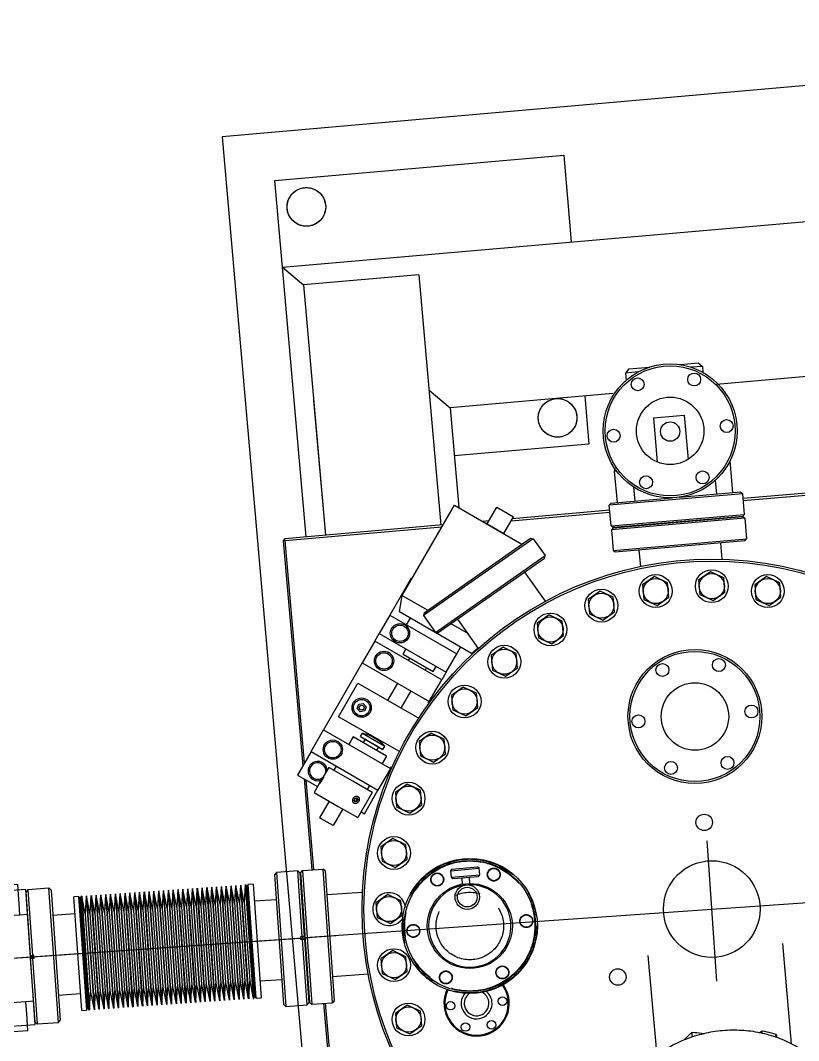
# Model space of a CAD drawing. Extents: x -50 to 48714, y -13211 to 6743.
# Drawn here: x 21530 to 21933, y 274 to 801 of the extents above; entities that cross this region are included whole.
import ezdxf

# ---------------------------------------------------------------- set-up
doc = ezdxf.new("R2010")
doc.units = 0
doc.header["$LTSCALE"] = 50
doc.linetypes.add('UE46_HMI$0$DASH_CENTER', pattern=[36, 24, -3, 6, -3])
doc.linetypes.add('UE46_HMI$0$PHANTOM', pattern=[2.5, 1.25, -0.25, 0.25, -0.25, 0.25, -0.25])
doc.layers.get('0').update_dxf_attribs({"linetype": 'CONTINUOUS'})
for name, color, linetype in [('UE46_HMI$0$1', 7, 'CONTINUOUS'), ('UE46_HMI$0$AM_VIS', 7, 'CONTINUOUS'), ('UE46_HMI$0$AUTOVUE_8', 7, 'CONTINUOUS')]:
    doc.layers.add(name, color=color, linetype=linetype)

# ---------------------------------------------------------------- blocks, each defined once
blk = doc.blocks.new('UE46_HMI$0$MEMBRANBALG_LO2')
at = {"layer": 'UE46_HMI$0$1', "color": 7, "linetype": 'CONTINUOUS'}
for p, q in [((4662.78, 360.89), (4661.86, 359.82)), ((4666.56, 292.49), (4661.86, 359.82)), ((4673.76, 361.66), (4662.78, 360.89)), ((4662.78, 360.89), (4667.63, 291.56)), ((4676.13, 327.74), (4673.76, 361.66)), ((4674.82, 360.73), (4673.76, 361.66)), ((4674.82, 360.73), (4677.13, 327.81)), ((4634.12, 353.63), (4633.62, 344.37)), ((4634.12, 353.63), (4638.24, 294.75)), ((4634.22, 353.63), (4638.34, 294.77)), ((4634.22, 353.63), (4638.34, 294.77)), ((4634.32, 353.65), (4638.44, 294.77)), ((4636.11, 344.54), (4634.32, 353.65)), ((4636.61, 353.81), (4636.11, 344.54)), ((4636.61, 353.81), (4640.73, 294.93)), ((4636.71, 353.8), (4640.83, 294.95)), ((4636.71, 353.8), (4640.83, 294.95)), ((4636.81, 353.82), (4640.93, 294.94)), ((4638.6, 344.72), (4636.81, 353.82)), ((4639.11, 353.98), (4638.6, 344.72)), ((4639.11, 353.98), (4643.23, 295.1)), ((4639.21, 353.98), (4643.32, 295.12)), ((4639.21, 353.98), (4643.32, 295.12)), ((4639.31, 354), (4643.42, 295.12)), ((4641.1, 344.89), (4639.31, 354)), ((4641.6, 354.16), (4641.1, 344.89)), ((4641.6, 354.16), (4645.72, 295.28)), ((4641.7, 354.15), (4645.82, 295.3)), ((4641.7, 354.15), (4645.82, 295.3)), ((4641.8, 354.17), (4645.92, 295.29)), ((4643.59, 345.07), (4641.8, 354.17)), ((4644.1, 354.33), (4643.59, 345.07)), ((4644.1, 354.33), (4648.21, 295.45)), ((4644.2, 354.33), (4648.31, 295.47)), ((4644.2, 354.33), (4648.31, 295.47)), ((4644.29, 354.35), (4648.41, 295.46)), ((4646.08, 345.24), (4644.29, 354.35)), ((4646.59, 354.51), (4646.08, 345.24)), ((4646.59, 354.51), (4650.71, 295.62)), ((4646.89, 354.51), (4646.69, 354.5)), ((4646.69, 354.5), (4650.81, 295.64)), ((4646.69, 354.5), (4650.81, 295.64)), ((4648.95, 325.09), (4646.89, 354.51)), ((4647.3, 353.9), (4646.89, 354.51)), ((4649.31, 325.11), (4647.3, 353.9)), ((4648.19, 354.6), (4647.86, 353.94)), ((4649.88, 325.15), (4647.86, 353.94)), ((4650.68, 354.78), (4648.19, 354.6)), ((4650.24, 325.18), (4648.19, 354.6)), ((4650.68, 354.78), (4654.8, 295.92)), ((4534.1, 351.89), (4533.17, 350.82)), ((4535.47, 317.9), (4533.17, 350.82)), ((4545.07, 352.66), (4534.1, 351.89)), ((4534.1, 351.89), (4536.47, 317.97)), ((4549.92, 283.33), (4545.07, 352.66)), ((4546.14, 351.73), (4545.07, 352.66)), ((4546.14, 351.73), (4550.85, 284.39)), ((4560.4, 348.47), (4557.91, 348.29)), ((4559.97, 318.86), (4557.91, 348.29)), ((4560.4, 348.47), (4564.52, 289.61)), ((4560.81, 347.86), (4560.4, 348.47)), ((4561.7, 348.56), (4561.38, 347.9)), ((4561.9, 348.57), (4561.7, 348.56)), ((4561.7, 348.56), (4565.81, 289.7)), ((4561.9, 348.57), (4566.01, 289.71)), ((4563.96, 319.14), (4561.9, 348.57)), ((4562, 348.59), (4566.11, 289.71)), ((4563.79, 339.49), (4562, 348.59)), ((4564.29, 348.75), (4563.79, 339.49)), ((4564.29, 348.75), (4568.41, 289.87)), ((4564.39, 348.75), (4568.51, 289.89)), ((4564.39, 348.75), (4568.51, 289.89)), ((4564.49, 348.76), (4568.61, 289.88)), ((4566.28, 339.66), (4564.49, 348.76)), ((4566.79, 348.93), (4566.28, 339.66)), ((4566.79, 348.93), (4570.9, 290.04)), ((4566.89, 348.92), (4571, 290.06)), ((4566.89, 348.92), (4571, 290.06)), ((4566.98, 348.94), (4571.1, 290.06)), ((4568.77, 339.84), (4566.98, 348.94)), ((4569.28, 349.1), (4568.77, 339.84)), ((4569.28, 349.1), (4573.4, 290.22)), ((4569.38, 349.09), (4573.49, 290.24)), ((4569.38, 349.09), (4573.49, 290.24)), ((4569.48, 349.11), (4573.59, 290.23)), ((4571.27, 340.01), (4569.48, 349.11)), ((4571.77, 349.27), (4571.27, 340.01)), ((4571.77, 349.27), (4575.89, 290.39)), ((4571.87, 349.27), (4575.99, 290.41)), ((4571.87, 349.27), (4575.99, 290.41)), ((4571.97, 349.29), (4576.09, 290.41)), ((4573.76, 340.18), (4571.97, 349.29)), ((4574.27, 349.45), (4573.76, 340.18)), ((4574.27, 349.45), (4578.38, 290.57)), ((4574.37, 349.44), (4578.48, 290.59)), ((4574.37, 349.44), (4578.48, 290.59)), ((4574.47, 349.46), (4578.58, 290.58)), ((4576.26, 340.36), (4574.47, 349.46)), ((4576.76, 349.62), (4576.26, 340.36)), ((4576.76, 349.62), (4580.88, 290.74)), ((4576.86, 349.62), (4580.98, 290.76)), ((4576.86, 349.62), (4580.98, 290.76)), ((4576.96, 349.64), (4581.08, 290.76)), ((4578.75, 340.53), (4576.96, 349.64)), ((4579.25, 349.8), (4578.75, 340.53)), ((4579.25, 349.8), (4583.37, 290.92)), ((4579.35, 349.79), (4583.47, 290.94)), ((4579.35, 349.79), (4583.47, 290.94)), ((4579.45, 349.81), (4583.57, 290.93)), ((4581.24, 340.71), (4579.45, 349.81)), ((4581.75, 349.97), (4581.24, 340.71)), ((4581.75, 349.97), (4585.87, 291.09)), ((4581.85, 349.97), (4585.96, 291.11)), ((4581.85, 349.97), (4585.96, 291.11)), ((4581.95, 349.99), (4586.06, 291.1)), ((4583.74, 340.88), (4581.95, 349.99)), ((4584.24, 350.15), (4583.74, 340.88)), ((4584.24, 350.15), (4588.36, 291.26)), ((4584.34, 350.14), (4588.46, 291.28)), ((4584.34, 350.14), (4588.46, 291.28)), ((4584.44, 350.16), (4588.56, 291.28)), ((4586.23, 341.06), (4584.44, 350.16)), ((4586.74, 350.32), (4586.23, 341.06)), ((4586.74, 350.32), (4590.85, 291.44)), ((4586.84, 350.31), (4590.95, 291.46)), ((4586.84, 350.31), (4590.95, 291.46)), ((4586.93, 350.33), (4591.05, 291.45)), ((4588.72, 341.23), (4586.93, 350.33)), ((4589.23, 350.49), (4588.72, 341.23)), ((4589.23, 350.49), (4593.35, 291.61)), ((4589.33, 350.49), (4593.45, 291.63)), ((4589.33, 350.49), (4593.45, 291.63)), ((4589.43, 350.51), (4593.55, 291.63)), ((4591.22, 341.41), (4589.43, 350.51)), ((4591.72, 350.67), (4591.22, 341.41)), ((4591.72, 350.67), (4595.84, 291.79)), ((4591.82, 350.66), (4595.94, 291.81)), ((4591.82, 350.66), (4595.94, 291.81)), ((4591.92, 350.68), (4596.04, 291.8)), ((4593.71, 341.58), (4591.92, 350.68)), ((4594.22, 350.84), (4593.71, 341.58)), ((4594.22, 350.84), (4598.34, 291.96)), ((4594.32, 350.84), (4598.43, 291.98)), ((4594.32, 350.84), (4598.43, 291.98)), ((4594.42, 350.86), (4598.53, 291.98)), ((4596.21, 341.75), (4594.42, 350.86)), ((4596.71, 351.02), (4596.21, 341.75)), ((4596.71, 351.02), (4600.83, 292.14)), ((4596.81, 351.01), (4600.93, 292.16)), ((4596.81, 351.01), (4600.93, 292.16)), ((4596.91, 351.03), (4601.03, 292.15)), ((4598.7, 341.93), (4596.91, 351.03)), ((4599.21, 351.19), (4598.7, 341.93)), ((4599.21, 351.19), (4603.32, 292.31)), ((4599.31, 351.19), (4603.42, 292.33)), ((4599.31, 351.19), (4603.42, 292.33)), ((4599.4, 351.21), (4603.52, 292.33)), ((4601.19, 342.1), (4599.4, 351.21)), ((4601.7, 351.37), (4601.19, 342.1)), ((4601.7, 351.37), (4605.82, 292.49)), ((4601.8, 351.36), (4605.92, 292.5)), ((4601.8, 351.36), (4605.92, 292.5)), ((4601.9, 351.38), (4606.02, 292.5)), ((4603.69, 342.28), (4601.9, 351.38)), ((4604.19, 351.54), (4603.69, 342.28)), ((4604.19, 351.54), (4608.31, 292.66)), ((4604.29, 351.54), (4608.41, 292.68)), ((4604.29, 351.54), (4608.41, 292.68)), ((4604.39, 351.55), (4608.51, 292.67)), ((4606.18, 342.45), (4604.39, 351.55)), ((4606.69, 351.72), (4606.18, 342.45)), ((4606.69, 351.72), (4610.81, 292.83)), ((4606.79, 351.71), (4610.9, 292.85)), ((4606.79, 351.71), (4610.9, 292.85)), ((4606.89, 351.73), (4611, 292.85)), ((4608.68, 342.63), (4606.89, 351.73)), ((4609.18, 351.89), (4608.68, 342.63)), ((4609.18, 351.89), (4613.3, 293.01)), ((4609.28, 351.88), (4613.4, 293.03)), ((4609.28, 351.88), (4613.4, 293.03)), ((4609.38, 351.9), (4613.5, 293.02)), ((4611.17, 342.8), (4609.38, 351.9)), ((4611.68, 352.06), (4611.17, 342.8)), ((4611.68, 352.06), (4615.79, 293.18)), ((4611.78, 352.06), (4615.89, 293.2)), ((4611.78, 352.06), (4615.89, 293.2)), ((4611.87, 352.08), (4615.99, 293.2)), ((4613.66, 342.97), (4611.87, 352.08)), ((4614.17, 352.24), (4613.66, 342.97)), ((4614.17, 352.24), (4618.29, 293.36)), ((4614.27, 352.23), (4618.39, 293.38)), ((4614.27, 352.23), (4618.39, 293.38)), ((4614.37, 352.25), (4618.49, 293.37)), ((4616.16, 343.15), (4614.37, 352.25)), ((4616.66, 352.41), (4616.16, 343.15)), ((4616.66, 352.41), (4620.78, 293.53)), ((4616.76, 352.41), (4620.88, 293.55)), ((4616.76, 352.41), (4620.88, 293.55)), ((4616.86, 352.43), (4620.98, 293.55)), ((4618.65, 343.32), (4616.86, 352.43)), ((4619.16, 352.59), (4618.65, 343.32)), ((4619.16, 352.59), (4623.27, 293.71)), ((4619.26, 352.58), (4623.37, 293.73)), ((4619.26, 352.58), (4623.37, 293.73)), ((4619.36, 352.6), (4623.47, 293.72)), ((4621.15, 343.5), (4619.36, 352.6)), ((4621.65, 352.76), (4621.15, 343.5)), ((4621.65, 352.76), (4625.77, 293.88)), ((4621.75, 352.76), (4625.87, 293.9)), ((4621.75, 352.76), (4625.87, 293.9)), ((4621.85, 352.78), (4625.97, 293.89)), ((4623.64, 343.67), (4621.85, 352.78)), ((4624.15, 352.94), (4623.64, 343.67)), ((4624.15, 352.94), (4628.26, 294.06)), ((4624.25, 352.93), (4628.36, 294.07)), ((4624.25, 352.93), (4628.36, 294.07)), ((4624.34, 352.95), (4628.46, 294.07)), ((4626.13, 343.85), (4624.34, 352.95)), ((4626.64, 353.11), (4626.13, 343.85)), ((4626.64, 353.11), (4630.76, 294.23)), ((4626.74, 353.11), (4630.85, 294.25)), ((4626.74, 353.11), (4630.85, 294.25)), ((4626.84, 353.12), (4630.95, 294.24)), ((4628.63, 344.02), (4626.84, 353.12)), ((4629.13, 353.28), (4628.63, 344.02)), ((4629.13, 353.28), (4633.25, 294.4)), ((4629.23, 353.28), (4633.35, 294.42)), ((4629.23, 353.28), (4633.35, 294.42)), ((4629.33, 353.3), (4633.45, 294.42)), ((4631.12, 344.2), (4629.33, 353.3)), ((4631.63, 353.46), (4631.12, 344.2)), ((4631.63, 353.46), (4635.74, 294.58)), ((4631.73, 353.45), (4635.84, 294.6)), ((4631.73, 353.45), (4635.84, 294.6)), ((4631.83, 353.47), (4635.94, 294.59)), ((4633.62, 344.37), (4631.83, 353.47)), ((4560.81, 347.86), (4564.84, 290.27)), ((4561.38, 347.9), (4565.4, 290.31)), ((4616.16, 343.15), (4618.99, 302.64)), ((4618.65, 343.32), (4621.48, 302.81)), ((4621.15, 343.5), (4623.98, 302.98)), ((4623.64, 343.67), (4626.47, 303.16)), ((4626.13, 343.85), (4628.97, 303.33)), ((4628.63, 344.02), (4631.46, 303.51)), ((4631.12, 344.2), (4633.95, 303.68)), ((4633.62, 344.37), (4636.45, 303.86)), ((4636.11, 344.54), (4638.94, 304.03)), ((4638.6, 344.72), (4641.44, 304.21)), ((4641.1, 344.89), (4643.93, 304.38)), ((4643.59, 345.07), (4646.42, 304.55)), ((4646.08, 345.24), (4648.92, 304.73)), ((4662.77, 346.75), (4651.3, 345.95)), ((4558.52, 339.46), (4547.05, 338.66)), ((4563.79, 339.49), (4566.62, 298.97)), ((4566.28, 339.66), (4569.11, 299.15)), ((4568.77, 339.84), (4571.61, 299.32)), ((4571.27, 340.01), (4574.1, 299.5)), ((4573.76, 340.18), (4576.59, 299.67)), ((4576.26, 340.36), (4579.09, 299.85)), ((4578.75, 340.53), (4581.58, 300.02)), ((4581.24, 340.71), (4584.08, 300.19)), ((4583.74, 340.88), (4586.57, 300.37)), ((4586.23, 341.06), (4589.06, 300.54)), ((4588.72, 341.23), (4591.56, 300.72)), ((4591.22, 341.41), (4594.05, 300.89)), ((4593.71, 341.58), (4596.55, 301.07)), ((4596.21, 341.75), (4599.04, 301.24)), ((4598.7, 341.93), (4601.53, 301.41)), ((4601.19, 342.1), (4604.03, 301.59)), ((4603.69, 342.28), (4606.52, 301.76)), ((4606.18, 342.45), (4609.02, 301.94)), ((4608.68, 342.63), (4611.51, 302.11)), ((4611.17, 342.8), (4614, 302.29)), ((4613.66, 342.97), (4616.5, 302.46)), ((4675.33, 327.68), (4676.13, 327.74)), ((4675.44, 326.19), (4675.33, 327.68)), ((4677.13, 327.81), (4676.13, 327.74)), ((4676.53, 326.26), (4676.43, 327.76)), ((4651.01, 295.66), (4648.95, 325.09)), ((4651.33, 296.32), (4649.31, 325.11)), ((4651.89, 296.36), (4649.88, 325.15)), ((4652.3, 295.75), (4650.24, 325.18)), ((4676.23, 326.24), (4675.44, 326.19)), ((4676.23, 326.24), (4677.23, 326.31)), ((4678.61, 292.33), (4676.23, 326.24)), ((4677.23, 326.31), (4679.53, 293.39)), ((4535.47, 317.9), (4536.47, 317.97)), ((4536.28, 316.45), (4536.17, 317.96)), ((4536.47, 317.97), (4536.94, 318.01)), ((4536.94, 318.01), (4537.27, 318.03)), ((4537.04, 316.51), (4536.94, 318.01)), ((4537.37, 316.53), (4537.27, 318.03)), ((4562.02, 289.44), (4559.97, 318.86)), ((4566.01, 289.71), (4563.96, 319.14)), ((4535.58, 316.41), (4536.57, 316.48)), ((4537.88, 283.49), (4535.58, 316.41)), ((4536.57, 316.48), (4537.04, 316.51)), ((4536.57, 316.48), (4538.95, 282.56)), ((4537.04, 316.51), (4537.37, 316.53)), ((4593.55, 291.63), (4594.05, 300.89)), ((4594.05, 300.89), (4595.84, 291.79)), ((4596.04, 291.8), (4596.55, 301.07)), ((4596.55, 301.07), (4598.34, 291.96)), ((4598.53, 291.98), (4599.04, 301.24)), ((4599.04, 301.24), (4600.83, 292.14)), ((4601.03, 292.15), (4601.53, 301.41)), ((4601.53, 301.41), (4603.32, 292.31)), ((4603.52, 292.33), (4604.03, 301.59)), ((4604.03, 301.59), (4605.82, 292.49)), ((4606.02, 292.5), (4606.52, 301.76)), ((4606.52, 301.76), (4608.31, 292.66)), ((4608.51, 292.67), (4609.02, 301.94)), ((4609.02, 301.94), (4610.81, 292.83)), ((4611, 292.85), (4611.51, 302.11)), ((4611.51, 302.11), (4613.3, 293.01)), ((4613.5, 293.02), (4614, 302.29)), ((4614, 302.29), (4615.79, 293.18)), ((4615.99, 293.2), (4616.5, 302.46)), ((4616.5, 302.46), (4618.29, 293.36)), ((4618.49, 293.37), (4618.99, 302.64)), ((4618.99, 302.64), (4620.78, 293.53)), ((4620.98, 293.55), (4621.48, 302.81)), ((4621.48, 302.81), (4623.27, 293.71)), ((4623.47, 293.72), (4623.98, 302.98)), ((4623.98, 302.98), (4625.77, 293.88)), ((4625.97, 293.89), (4626.47, 303.16)), ((4626.47, 303.16), (4628.26, 294.06)), ((4628.46, 294.07), (4628.97, 303.33)), ((4628.97, 303.33), (4630.76, 294.23)), ((4630.95, 294.24), (4631.46, 303.51)), ((4631.46, 303.51), (4633.25, 294.4)), ((4633.45, 294.42), (4633.95, 303.68)), ((4633.95, 303.68), (4635.74, 294.58)), ((4635.94, 294.59), (4636.45, 303.86)), ((4636.45, 303.86), (4638.24, 294.75)), ((4638.44, 294.77), (4638.94, 304.03)), ((4638.94, 304.03), (4640.73, 294.93)), ((4640.93, 294.94), (4641.44, 304.21)), ((4641.44, 304.21), (4643.23, 295.1)), ((4643.42, 295.12), (4643.93, 304.38)), ((4643.93, 304.38), (4645.72, 295.28)), ((4645.92, 295.29), (4646.42, 304.55)), ((4646.42, 304.55), (4648.21, 295.45)), ((4648.41, 295.46), (4648.92, 304.73)), ((4648.92, 304.73), (4650.71, 295.62)), ((4654.18, 304.75), (4665.65, 305.55)), ((4549.93, 297.46), (4561.41, 298.26)), ((4566.11, 289.71), (4566.62, 298.97)), ((4566.62, 298.97), (4568.41, 289.87)), ((4568.61, 289.88), (4569.11, 299.15)), ((4569.11, 299.15), (4570.9, 290.04)), ((4571.1, 290.06), (4571.61, 299.32)), ((4571.61, 299.32), (4573.4, 290.22)), ((4573.59, 290.23), (4574.1, 299.5)), ((4574.1, 299.5), (4575.89, 290.39)), ((4576.09, 290.41), (4576.59, 299.67)), ((4576.59, 299.67), (4578.38, 290.57)), ((4578.58, 290.58), (4579.09, 299.85)), ((4579.09, 299.85), (4580.88, 290.74)), ((4581.08, 290.76), (4581.58, 300.02)), ((4581.58, 300.02), (4583.37, 290.92)), ((4583.57, 290.93), (4584.08, 300.19)), ((4584.08, 300.19), (4585.87, 291.09)), ((4586.06, 291.1), (4586.57, 300.37)), ((4586.57, 300.37), (4588.36, 291.26)), ((4588.56, 291.28), (4589.06, 300.54)), ((4589.06, 300.54), (4590.85, 291.44)), ((4591.05, 291.45), (4591.56, 300.72)), ((4591.56, 300.72), (4593.35, 291.61)), ((4650.81, 295.64), (4651.01, 295.66)), ((4651.01, 295.66), (4651.33, 296.32)), ((4651.89, 296.36), (4652.3, 295.75)), ((4652.3, 295.75), (4654.8, 295.92)), ((4564.52, 289.61), (4564.84, 290.27)), ((4565.4, 290.31), (4565.81, 289.7)), ((4666.56, 292.49), (4667.63, 291.56)), ((4667.63, 291.56), (4678.61, 292.33)), ((4678.61, 292.33), (4679.53, 293.39)), ((4562.02, 289.44), (4564.52, 289.61)), ((4565.81, 289.7), (4566.01, 289.71)), ((4537.88, 283.49), (4538.95, 282.56)), ((4538.95, 282.56), (4549.92, 283.33)), ((4549.92, 283.33), (4550.85, 284.39))]:
    blk.add_line(p, q, dxfattribs=at)
at = {"layer": 'UE46_HMI$0$1', "color": 4, "linetype": 'UE46_HMI$0$DASH_CENTER'}
blk.add_line((4531.72, 316.89), (4679.95, 327.25), dxfattribs=at)
at = {"layer": 'UE46_HMI$0$1', "color": 7, "linetype": 'CONTINUOUS'}
for centre, start, end in [((4647.57, 354.09), -146.0001, -25.9999), ((4561.08, 348.04), -146.0001, -25.9999), ((4651.62, 296.18), 33.9999, 154.0001), ((4565.13, 290.13), 33.9999, 154.0001)]:
    blk.add_arc(centre, 0.326, start, end, dxfattribs=at)
blk = doc.blocks.new('UE46_HMI$0$VAT_PNEUMATIKA3')
at = {"layer": 'UE46_HMI$0$1', "color": 4, "linetype": 'UE46_HMI$0$DASH_CENTER'}
blk.add_line((4499.61, -2819.36), (4536.52, -2816.78), dxfattribs=at)
at = {"layer": 'UE46_HMI$0$AUTOVUE_8', "color": 7, "linetype": 'CONTINUOUS'}
for p, q in [((4502.95, -2781.03), (4528.88, -2779.22)), ((4529.09, -2782.21), (4528.88, -2779.22)), ((4533.08, -2781.93), (4498.17, -2784.37)), ((4498.17, -2784.37), (4503.05, -2854.2)), ((4503.16, -2784.02), (4502.95, -2781.03)), ((4503.64, -2791.01), (4503.16, -2784.02)), ((4529.58, -2789.19), (4529.09, -2782.21)), ((4537.97, -2851.76), (4533.08, -2781.93)), ((4504.06, -2796.99), (4503.64, -2791.01)), ((4530, -2795.18), (4529.58, -2789.19)), ((4530, -2795.18), (4504.06, -2796.99)), ((4533.99, -2794.9), (4530, -2795.18)), ((4504.06, -2796.99), (4499.08, -2797.34)), ((4507.2, -2841.88), (4502.21, -2842.23)), ((4533.14, -2840.07), (4507.2, -2841.88)), ((4507.62, -2847.87), (4507.2, -2841.88)), ((4537.13, -2839.79), (4533.14, -2840.07)), ((4533.56, -2846.05), (4533.14, -2840.07)), ((4508.04, -2853.85), (4507.62, -2847.87)), ((4533.98, -2852.04), (4533.56, -2846.05)), ((4503.05, -2854.2), (4537.97, -2851.76)), ((4508.25, -2856.85), (4508.04, -2853.85)), ((4534.19, -2855.03), (4533.98, -2852.04)), ((4534.19, -2855.03), (4508.25, -2856.85))]:
    blk.add_line(p, q, dxfattribs=at)
blk = doc.blocks.new('UE46_HMI$0$ZLDS225___BLATT')
at = {"layer": 'UE46_HMI$0$1', "color": 7, "linetype": 'CONTINUOUS'}
for p, q in [((4752.81, 361.75), (4767.76, 363.06)), ((4753.54, 362.62), (4752.81, 361.75)), ((4752.81, 361.75), (4753.11, 358.36)), ((4753.11, 358.36), (4768.05, 359.67)), ((4753.54, 362.62), (4766.89, 363.79)), ((4767.76, 363.06), (4766.89, 363.79)), ((4767.32, 358.81), (4768.05, 359.67)), ((4768.05, 359.67), (4767.76, 363.06)), ((4753.11, 358.36), (4753.98, 357.64)), ((4753.98, 357.64), (4767.32, 358.81)), ((4758.66, 358.05), (4758.94, 354.81)), ((4762.93, 355.16), (4762.64, 358.4))]:
    blk.add_line(p, q, dxfattribs=at)
for centre, radius in [((4762.84, 333.16), 34.95), ((4746.01, 357.2), 3.2), ((4775.25, 359.76), 3.2), ((4762.84, 333.16), 22), ((4761.54, 348.1), 6.35), ((4761.54, 348.1), 5.1), ((4792.08, 335.72), 3.2), ((4733.6, 330.6), 3.2), ((4779.68, 309.12), 3.2), ((4750.44, 306.56), 3.2)]:
    blk.add_circle(centre, radius, dxfattribs=at)
at = {"layer": 'UE46_HMI$0$1', "color": 3, "linetype": 'CONTINUOUS'}
blk.add_circle((4762.84, 333.16), 33.95, dxfattribs=at)
at = {"layer": 'UE46_HMI$0$1', "color": 7, "linetype": 'CONTINUOUS'}
for start, end in [(97.5495, -175), (-175, 92.4505)]:
    blk.add_arc((4762.84, 333.16), 21.3, start, end, dxfattribs=at)
blk = doc.blocks.new('UE46_HMI$0$SOCKEL__41')
at = {"layer": 'UE46_HMI$0$1', "color": 7, "linetype": 'CONTINUOUS'}
for p, q in [((5322.05, 801.55), (4634.67, 741.41)), ((4634.67, 741.41), (4707.88, -95.39))]:
    blk.add_line(p, q, dxfattribs=at)
at = {"layer": 'UE46_HMI$0$AM_VIS', "color": 4, "linetype": 'UE46_HMI$0$PHANTOM'}
for centre in [(4678.26, 705.07), (4808.26, 595.99)]:
    blk.add_circle(centre, 10, dxfattribs=at)
blk = doc.blocks.new('UE46_HMI$0$FOKUSSIERKAMMER')
at = {"layer": 'UE46_HMI$0$1', "color": 4, "linetype": 'UE46_HMI$0$DASH_CENTER'}
for p, q in [((4890.67, 304.54), (4885.59, 377.13)), ((4677.67, 327.2), (4974.22, 347.94))]:
    blk.add_line(p, q, dxfattribs=at)
at = {"layer": 'UE46_HMI$0$AM_VIS', "color": 7, "linetype": 'CONTINUOUS'}
for p, q in [((4905.15, 544.07), (4836.12, 538.03)), ((4837.02, 539.12), (4904.07, 544.98)), ((4904.07, 544.98), (4905.15, 544.07)), ((4905.15, 544.07), (4906.08, 533.41)), ((4837.02, 539.12), (4836.12, 538.03)), ((4795.68, 533.47), (4738.91, 493.72)), ((4739.16, 495.12), (4794.28, 533.72)), ((4794.28, 533.72), (4795.68, 533.47)), ((4795.68, 533.47), (4801.81, 524.71)), ((4836.12, 538.03), (4837.05, 527.37)), ((4837.05, 527.37), (4906.08, 533.41)), ((4905.18, 532.33), (4906.08, 533.41)), ((4905.18, 532.33), (4838.13, 526.47)), ((4893.51, 522.83), (4892.77, 531.25)), ((4745.05, 484.96), (4801.81, 524.71)), ((4801.57, 523.31), (4746.44, 484.71)), ((4801.57, 523.31), (4801.81, 524.71)), ((4838.13, 526.47), (4837.05, 527.37)), ((4851.27, 519.14), (4850.53, 527.55)), ((4801.92, 501.11), (4791.37, 516.17)), ((4858.4, 513.86), (4852.25, 509.55)), ((4865.21, 510.69), (4858.4, 513.86)), ((4887.4, 516.4), (4881.25, 512.09)), ((4881.25, 512.09), (4881.9, 504.61)), ((4894.21, 513.22), (4887.4, 516.4)), ((4894.86, 505.74), (4894.21, 513.22)), ((4916.4, 513.86), (4910.25, 509.55)), ((4923.21, 510.69), (4916.4, 513.86)), ((4852.25, 509.55), (4852.9, 502.07)), ((4865.86, 503.2), (4865.21, 510.69)), ((4910.25, 509.55), (4910.9, 502.07)), ((4923.86, 503.2), (4923.21, 510.69)), ((4830.28, 506.33), (4824.13, 502.02)), ((4824.13, 502.02), (4824.79, 494.54)), ((4837.09, 503.15), (4830.28, 506.33)), ((4837.75, 495.67), (4837.09, 503.15)), ((4852.9, 502.07), (4859.71, 498.89)), ((4859.71, 498.89), (4865.86, 503.2)), ((4881.9, 504.61), (4888.71, 501.43)), ((4888.71, 501.43), (4894.86, 505.74)), ((4910.9, 502.07), (4917.71, 498.89)), ((4917.71, 498.89), (4923.86, 503.2)), ((4739.16, 495.12), (4738.91, 493.72)), ((4738.91, 493.72), (4745.05, 484.96)), ((4767.25, 476.7), (4756.64, 491.85)), ((4803.9, 494.02), (4797.75, 489.72)), ((4810.71, 490.85), (4803.9, 494.02)), ((4811.36, 483.37), (4810.71, 490.85)), ((4824.79, 494.54), (4831.59, 491.36)), ((4831.59, 491.36), (4837.75, 495.67)), ((4797.75, 489.72), (4798.4, 482.23)), ((4746.44, 484.71), (4745.05, 484.96)), ((4798.4, 482.23), (4805.21, 479.06)), ((4805.21, 479.06), (4811.36, 483.37)), ((4780.06, 477.33), (4773.9, 473.02)), ((4786.86, 474.15), (4780.06, 477.33)), ((4773.9, 473.02), (4774.56, 465.54)), ((4787.52, 466.67), (4786.86, 474.15)), ((4774.56, 465.54), (4781.37, 462.36)), ((4781.37, 462.36), (4787.52, 466.67)), ((4694.95, 441.42), (4704.92, 458.76)), ((4704.92, 458.76), (4736.37, 440.67)), ((4759.47, 456.74), (4753.32, 452.43)), ((4766.28, 453.57), (4759.47, 456.74)), ((4753.32, 452.43), (4753.97, 444.95)), ((4766.93, 446.09), (4766.28, 453.57)), ((4704.62, 445.6), (4705.32, 447.81)), ((4706.17, 443.9), (4704.62, 445.6)), ((4705.32, 447.81), (4707.58, 448.3)), ((4708.43, 444.39), (4706.17, 443.9)), ((4707.58, 448.3), (4709.13, 446.59)), ((4709.13, 446.59), (4708.43, 444.39)), ((4753.97, 444.95), (4760.78, 441.78)), ((4760.78, 441.78), (4766.93, 446.09)), ((4726.4, 423.33), (4694.95, 441.42)), ((4742.78, 432.9), (4736.62, 428.59)), ((4749.58, 429.72), (4742.78, 432.9)), ((4736.62, 428.59), (4737.28, 421.11)), ((4750.24, 422.24), (4749.58, 429.72)), ((4744.08, 417.93), (4750.24, 422.24)), ((4737.28, 421.11), (4744.08, 417.93)), ((4730.47, 406.51), (4724.32, 402.21)), ((4737.28, 403.34), (4730.47, 406.51)), ((4724.32, 402.21), (4724.97, 394.72)), ((4737.94, 395.86), (4737.28, 403.34)), ((4731.78, 391.55), (4737.94, 395.86)), ((4724.97, 394.72), (4731.78, 391.55)), ((4722.94, 378.4), (4716.79, 374.09)), ((4729.75, 375.22), (4722.94, 378.4)), ((4730.4, 367.74), (4729.75, 375.22)), ((4716.79, 374.09), (4717.44, 366.61)), ((4717.44, 366.61), (4724.25, 363.43)), ((4724.25, 363.43), (4730.4, 367.74)), ((4675.32, 360.77), (4676.25, 361.84)), ((4680.02, 293.64), (4675.32, 360.77)), ((4676.25, 361.84), (4686.92, 362.58)), ((4676.25, 361.84), (4681.08, 292.71)), ((4687.99, 361.66), (4686.92, 362.58)), ((4691.76, 293.45), (4686.92, 362.58)), ((4687.99, 361.66), (4692.69, 294.52)), ((4707.26, 350.52), (4688.86, 349.24)), ((4720.4, 349.4), (4714.25, 345.09)), ((4727.21, 346.22), (4720.4, 349.4)), ((4714.25, 345.09), (4714.9, 337.61)), ((4727.86, 338.74), (4727.21, 346.22)), ((4721.71, 334.43), (4727.86, 338.74)), ((4714.9, 337.61), (4721.71, 334.43)), ((4929.29, 272.17), (4924.75, 324.04)), ((4722.94, 320.4), (4716.79, 316.09)), ((4729.75, 317.22), (4722.94, 320.4)), ((4730.4, 309.74), (4729.75, 317.22)), ((4855.02, 317.94), (4859.56, 266.07)), ((4716.79, 316.09), (4717.44, 308.61)), ((4710.22, 308.23), (4691.82, 306.94)), ((4717.44, 308.61), (4724.25, 305.43)), ((4724.25, 305.43), (4730.4, 309.74)), ((4680.02, 293.64), (4681.08, 292.71)), ((4681.08, 292.71), (4691.76, 293.45)), ((4692.69, 294.52), (4691.76, 293.45)), ((4730.47, 292.28), (4724.32, 287.97)), ((4737.28, 289.11), (4730.47, 292.28)), ((4724.32, 287.97), (4724.97, 280.49)), ((4737.94, 281.62), (4737.28, 289.11)), ((4724.97, 280.49), (4731.78, 277.31)), ((4731.78, 277.31), (4737.94, 281.62)), ((4873.75, 274.23), (4874.55, 275.09)), ((4874.55, 275.09), (4875.33, 275.88)), ((4875.33, 275.88), (4876.1, 276.66)), ((4876.1, 276.66), (4876.91, 277.42)), ((4876.91, 277.42), (4877.71, 278.11)), ((4877.71, 278.11), (4877.78, 278.16)), ((4877.78, 278.16), (4877.88, 278.16)), ((4877.99, 275.77), (4877.78, 278.16)), ((4877.88, 278.16), (4879.08, 278.14)), ((4879.08, 278.14), (4880.32, 278.04)), ((4880.32, 278.04), (4881.51, 277.92)), ((4881.51, 277.92), (4882.7, 277.77)), ((4882.7, 277.77), (4883.94, 277.58)), ((4883.94, 277.58), (4884.27, 277.52)), ((4912.65, 277.97), (4913.06, 278.25)), ((4913.06, 278.25), (4913.99, 278.84)), ((4913.99, 278.84), (4914.07, 278.88)), ((4914.07, 278.88), (4914.16, 278.87)), ((4914.17, 277.65), (4914.07, 278.88)), ((4914.16, 278.87), (4915.32, 278.71)), ((4915.32, 278.71), (4916.51, 278.47)), ((4916.51, 278.47), (4917.66, 278.2)), ((4917.66, 278.2), (4918.81, 277.91)), ((4918.81, 277.91), (4920, 277.58)), ((4920, 277.58), (4921.18, 277.18)), ((4921.18, 277.18), (4921.28, 277.14)), ((4921.28, 277.14), (4921.3, 277.08)), ((4921.42, 275.59), (4921.28, 277.14)), ((4921.3, 277.08), (4921.54, 276.21)), ((4921.54, 276.21), (4921.74, 275.47)), ((4873.71, 274.18), (4873.75, 274.23))]:
    blk.add_line(p, q, dxfattribs=at)
for centre, radius in [((4888.06, 341.91), 181), ((4888.06, 341.91), 180), ((4888.06, 508.91), 8.5), ((4859.06, 506.38), 8.5), ((4859.06, 506.38), 6.5), ((4888.06, 508.91), 6.5), ((4917.06, 506.38), 8.5), ((4917.06, 506.38), 6.5), ((4830.94, 498.84), 8.5), ((4830.94, 498.84), 6.5), ((4804.56, 486.54), 8.5), ((4804.56, 486.54), 6.5), ((4780.71, 469.84), 8.5), ((4780.71, 469.84), 6.5), ((4879.34, 441.53), 34.65), ((4879.34, 441.53), 33.65), ((4891.74, 468.13), 3.35), ((4862.51, 465.58), 3.35), ((4760.13, 449.26), 8.5), ((4760.13, 449.26), 6.5), ((4879.34, 441.53), 17.45), ((4706.87, 446.1), 5), ((4706.87, 446.1), 4.25), ((4706.87, 446.1), 1.25), ((4908.58, 444.09), 3.35), ((4850.1, 438.98), 3.35), ((4743.43, 425.41), 8.5), ((4743.43, 425.41), 6.5), ((4866.94, 414.93), 3.35), ((4896.18, 417.49), 3.35), ((4731.13, 399.03), 8.5), ((4731.13, 399.03), 6.5), ((4884.13, 386.74), 4.25), ((4723.59, 370.91), 8.5), ((4723.59, 370.91), 6.5), ((4721.06, 341.91), 6.5), ((4723.59, 312.92), 8.5), ((4723.59, 312.92), 6.5), ((4839.43, 306.76), 4.25), ((4779.79, 294.3), 2.2), ((4731.13, 284.8), 8.5), ((4731.13, 284.8), 6.5), ((4752.9, 291.94), 2.2), ((4760.64, 280.89), 2.2), ((4774.09, 282.06), 2.2)]:
    blk.add_circle(centre, radius, dxfattribs=at)
at = {"layer": 'UE46_HMI$0$AM_VIS', "color": 4, "linetype": 'UE46_HMI$0$PHANTOM'}
for centre, radius in [((4762.84, 333.16), 34.65), ((4762.84, 333.16), 33.65), ((4746.01, 357.2), 3.35), ((4775.25, 359.76), 3.35), ((4762.84, 333.16), 17.45), ((4792.08, 335.72), 3.35), ((4733.6, 330.6), 3.35), ((4779.68, 309.12), 3.35), ((4750.44, 306.56), 3.35)]:
    blk.add_circle(centre, radius, dxfattribs=at)
at = {"layer": 'UE46_HMI$0$AM_VIS', "color": 7, "linetype": 'CONTINUOUS'}
for centre, radius, start, end in [((4721.06, 341.91), 8.5, 5.0768, -175), ((4721.06, 341.91), 8.5, -175, -28.7453), ((4766.35, 293.12), 16.4, -83, 36.2372), ((4766.35, 293.12), 16.9, -83, 36.0307), ((4766.35, 293.12), 16.9, 153.9693, -83), ((4766.35, 293.12), 16.4, 153.7628, -83), ((4766.35, 293.12), 8, 136.8956, 7), ((4766.35, 293.12), 6.4, 122.6662, -175), ((4766.35, 293.12), 6.4, -175, 67.3338), ((4766.35, 293.12), 8, 7, 53.1044)]:
    blk.add_arc(centre, radius, start, end, dxfattribs=at)
blk.add_spline([(4954.15, 237.61), (4952.77, 245.12), (4950.18, 251.6), (4947.35, 256.35), (4944.06, 260.63), (4941.27, 263.61), (4938.21, 266.33), (4934.67, 268.95), (4930.84, 271.32), (4926.69, 273.45), (4922.37, 275.25), (4917.8, 276.73), (4913.14, 277.87), (4908.31, 278.68), (4903.44, 279.13), (4898.5, 279.23), (4893.56, 278.97), (4888.66, 278.37), (4883.81, 277.41), (4879.09, 276.12), (4874.48, 274.49), (4870.08, 272.56), (4865.84, 270.3), (4861.9, 267.79), (4858.18, 264.97), (4854.82, 261.96), (4851.79, 258.77), (4849.25, 255.56), (4847.02, 252.14), (4844.52, 247.36), (4842.56, 242.19), (4841.13, 235.35), (4841.08, 227.72)], degree=3, dxfattribs=at)
blk = doc.blocks.new('UE46_HMI')
at = {"layer": 'UE46_HMI$0$1', "color": 4, "linetype": 'UE46_HMI$0$DASH_CENTER'}
blk.add_line((4438.76, 310.32), (4693.46, 328.13), dxfattribs=at)
at = {"layer": 'UE46_HMI$0$1', "color": 3, "linetype": 'CONTINUOUS'}
blk.add_circle((4888.06, 341.84), 25, dxfattribs=at)
at = {"layer": 'UE46_HMI$0$AM_VIS', "color": 7, "linetype": 'CONTINUOUS'}
for p, q in [((4662.01, 718.64), (4811.44, 731.71)), ((4811.44, 731.71), (4815.36, 686.88)), ((4665.93, 673.81), (5258.17, 725.62)), ((4665.93, 673.81), (4662.01, 718.64)), ((4665.93, 673.81), (4676.76, 664.72)), ((4665.93, 673.81), (4665.93, 673.81)), ((4665.93, 673.81), (4665.93, 673.81)), ((4678.13, 534.34), (4665.93, 673.81)), ((4736.53, 669.95), (4676.76, 664.72)), ((4736.53, 669.95), (4747.86, 540.44)), ((4676.76, 664.72), (4688.09, 535.21)), ((5103.66, 631.8), (4890.57, 613.16)), ((4871.15, 623.5), (4873.51, 623.71)), ((4873.51, 623.71), (4881.06, 624.37)), ((4881.06, 624.37), (4883.22, 622.55)), ((4845.19, 621.23), (4843.37, 619.06)), ((4850.02, 619.65), (4843.37, 619.06)), ((4843.37, 619.06), (4843.71, 615.26)), ((4845.19, 621.23), (4855.96, 622.17)), ((4883.22, 622.55), (4877.44, 622.04)), ((4883.22, 622.55), (4883.5, 619.36)), ((4741.76, 610.17), (4752.6, 601.08)), ((4836.91, 608.46), (4752.6, 601.08)), ((4822.33, 607.19), (4824.51, 582.28)), ((4681.99, 604.95), (4688.09, 535.21)), ((4752.6, 601.08), (4757.11, 549.48)), ((4857.87, 595.9), (4873.82, 597.26)), ((4873.82, 597.26), (4875.78, 574.39)), ((4857.87, 595.9), (4859.83, 573.04)), ((4824.51, 582.28), (4754.77, 576.18)), ((4837.63, 570.01), (4837.77, 568.38)), ((4897.46, 573.61), (4897.54, 573.61)), ((4897.46, 573.61), (4897.54, 573.61)), ((4897.54, 573.61), (4897.53, 573.74)), ((4898.98, 557.22), (4897.54, 573.61)), ((4837.77, 568.38), (4838.71, 568.47)), ((4837.77, 568.38), (4838.71, 568.47)), ((4839.19, 552.1), (4837.77, 568.38)), ((5028.79, 565.02), (4904.28, 554.13)), ((4848.33, 552.88), (4847.72, 560.05)), ((4890.58, 556.5), (4889.97, 563.67)), ((4904.37, 553.13), (5028.88, 564.02)), ((4904.07, 556.66), (4835.02, 550.74)), ((4835.93, 551.82), (4867.6, 554.53)), ((4871.31, 554.85), (4902.98, 557.57)), ((4902.98, 557.57), (4904.07, 556.66)), ((4904.98, 545.99), (4904.07, 556.66)), ((4727.86, 504.02), (4754.86, 550.78)), ((4754.86, 550.78), (4789.71, 530.66)), ((4771.75, 541.03), (4776.75, 549.69)), ((4776.75, 549.69), (4785.41, 544.69)), ((4835.93, 551.82), (4835.02, 550.74)), ((4835.93, 540.08), (4835.02, 550.74)), ((4780.41, 536.03), (4785.41, 544.69)), ((4784.21, 542.62), (4835.33, 547.09)), ((4835.25, 548.09), (4784.82, 543.67)), ((4835.93, 540.08), (4904.98, 545.99)), ((4904.07, 544.91), (4837.01, 539.16)), ((4837.01, 539.16), (4904.07, 544.91)), ((4904.07, 544.91), (4904.98, 545.99)), ((4748.94, 540.54), (4667.17, 533.38)), ((4667.26, 532.39), (4748.33, 539.48)), ((4772.66, 542.61), (4769.49, 542.33)), ((4771, 541.46), (4772.05, 541.55)), ((4771.75, 541.03), (4780.41, 536.03)), ((4837.01, 539.16), (4835.93, 540.08)), ((4666.72, 532.84), (4667.17, 533.38)), ((4666.26, 532.3), (4666.72, 532.84)), ((4666.26, 532.3), (4676.44, 415.96)), ((4667.26, 532.39), (4666.72, 532.84)), ((4677.31, 417.47), (4667.26, 532.39)), ((4732.43, 512.93), (4721.43, 493.88)), ((4732.43, 512.93), (4732.86, 512.68)), ((4791.44, 516.13), (4791.67, 516.54)), ((4726.46, 495.59), (4727.86, 504.02)), ((4727.86, 504.02), (4740.8, 496.54)), ((4721.43, 493.88), (4715.93, 484.35)), ((4721.43, 493.88), (4756.07, 473.88)), ((4763.7, 474.09), (4726.46, 495.59)), ((4730.09, 488.88), (4732.09, 492.34)), ((4752.95, 489.53), (4761.9, 484.36)), ((4713.68, 480.45), (4707.18, 469.19)), ((4713.68, 480.45), (4715.93, 484.35)), ((4748.32, 460.45), (4713.68, 480.45)), ((4715.93, 484.35), (4750.57, 464.35)), ((4746.34, 484.92), (4744.94, 485.17)), ((4728.28, 473.75), (4729.78, 476.35)), ((4756.07, 473.88), (4758.07, 477.34)), ((4763.7, 474.09), (4767.11, 476.9)), ((4728.28, 473.75), (4743.87, 464.75)), ((4731.75, 471.75), (4731, 470.45)), ((4750.57, 464.35), (4756.07, 473.88)), ((4707.18, 469.19), (4687.18, 434.55)), ((4707.18, 469.19), (4741.82, 449.19)), ((4740.41, 466.75), (4739.66, 465.45)), ((4743.87, 464.75), (4745.37, 467.35)), ((4750.57, 464.35), (4748.32, 460.45)), ((4741.82, 449.19), (4748.32, 460.45)), ((4725.36, 458.69), (4720.36, 450.03)), ((4732.29, 454.69), (4727.29, 446.03)), ((4741.82, 449.19), (4736.62, 452.19)), ((4741.32, 448.33), (4741.82, 449.19)), ((4680.68, 423.29), (4687.18, 434.55)), ((4687.18, 434.55), (4721.82, 414.55)), ((4706.27, 431.03), (4707.27, 432.76)), ((4707.27, 432.76), (4718.88, 426.06)), ((4702.42, 430.95), (4700.17, 427.05)), ((4711.98, 425.43), (4702.42, 430.95)), ((4706.27, 431.03), (4717.88, 424.33)), ((4708.61, 429.68), (4707.61, 427.95)), ((4709.45, 429.2), (4708.61, 429.68)), ((4715.54, 425.68), (4709.45, 429.2)), ((4680.68, 423.29), (4673.68, 411.17)), ((4680.68, 423.29), (4715.32, 403.29)), ((4719.74, 420.95), (4711.98, 425.43)), ((4715.54, 425.68), (4714.54, 423.95)), ((4717.88, 424.33), (4718.88, 426.06)), ((4719.74, 420.95), (4717.49, 417.05)), ((4689.82, 415.13), (4687.01, 410.26)), ((4702.25, 407.95), (4689.82, 415.13)), ((4693.67, 415.79), (4692.42, 413.63)), ((4721.82, 414.55), (4715.32, 403.29)), ((4721.82, 414.55), (4722.32, 415.42)), ((4673.68, 411.17), (4684.07, 405.17)), ((4677.03, 409.23), (4681.15, 362.16)), ((4682.15, 362.23), (4678.09, 408.62)), ((4685.13, 407), (4682.32, 402.14)), ((4686.04, 408.21), (4685.58, 407.61)), ((4685.58, 407.61), (4685.67, 407.99)), ((4685.67, 407.99), (4686.22, 408.99)), ((4685.67, 407.99), (4685.81, 407.91)), ((4686.59, 409.21), (4686.04, 408.21)), ((4686.22, 408.99), (4686.68, 409.59)), ((4686.22, 408.99), (4686.41, 408.88)), ((4686.68, 409.59), (4686.59, 409.21)), ((4712.34, 402.13), (4702.25, 407.95)), ((4682.32, 402.14), (4694.75, 394.96)), ((4712.34, 402.13), (4704.84, 389.14)), ((4708.32, 391.17), (4715.32, 403.29)), ((4710.99, 405.79), (4709.74, 403.63)), ((4690.11, 397.64), (4685.11, 388.98)), ((4702.95, 398.04), (4703.38, 399.1)), ((4703.5, 397.25), (4702.95, 398.04)), ((4703.25, 397.62), (4703.99, 397.82)), ((4703.38, 399.1), (4704.37, 399.38)), ((4704.5, 397.53), (4703.5, 397.25)), ((4703.99, 397.82), (4704.42, 398.89)), ((4704.5, 397.53), (4703.99, 397.82)), ((4704.42, 398.89), (4704.12, 399.31)), ((4704.37, 399.38), (4704.93, 398.59)), ((4704.93, 398.59), (4704.42, 398.89)), ((4704.93, 398.59), (4704.5, 397.53)), ((4697.04, 393.64), (4692.04, 384.98)), ((4694.75, 394.96), (4704.84, 389.14)), ((4706.59, 392.17), (4708.32, 391.17)), ((4685.95, 388.5), (4685.11, 388.98)), ((4692.04, 384.98), (4685.95, 388.5)), ((4687.19, 293.12), (4697.9, 170.68)), ((4698.9, 170.77), (4688.19, 293.19))]:
    blk.add_line(p, q, dxfattribs=at)
for centre, radius in [((4678.26, 705), 10), ((4866.5, 589.17), 34.65), ((4866.5, 589.17), 33.65), ((4878.95, 615.74), 3.35), ((4849.71, 613.24), 3.35), ((4808.26, 595.92), 10), ((4866.5, 589.17), 17.45), ((4866.51, 588.83), 5), ((4895.74, 591.67), 3.35), ((4837.26, 586.66), 3.35), ((4854.05, 562.59), 3.35), ((4883.29, 565.09), 3.35), ((4726.69, 484.49), 5), ((4726.69, 484.49), 4.25), ((4718.44, 470.2), 5), ((4718.44, 470.2), 4.25), ((4691.94, 424.3), 5), ((4691.94, 424.3), 4.25)]:
    blk.add_circle(centre, radius, dxfattribs=at)
for centre, radius, start, end in [((4702.1, 410.41), 22.95, 43.0221, 76.9779), ((4684.1, 413.23), 5, 6.8699, 290.5937), ((4684.1, 413.23), 4.25, 349.7499, 275), ((4684.1, 413.23), 4.25, 275, 307.1734)]:
    blk.add_arc(centre, radius, start, end, dxfattribs=at)
for points in [[(4686.16, 408.24), (4686.32, 408.52), (4686.47, 408.78), (4686.58, 408.97), (4686.68, 409.16), (4686.74, 409.29), (4686.81, 409.42), (4686.87, 409.54), (4686.93, 409.67), (4686.98, 409.78), (4687.02, 409.89), (4687.06, 409.98), (4687.09, 410.07), (4687.12, 410.14), (4687.13, 410.21), (4687.14, 410.24), (4687.15, 410.28), (4687.14, 410.31), (4687.12, 410.33), (4687.09, 410.33), (4687.06, 410.31), (4687.02, 410.28), (4686.99, 410.25), (4686.94, 410.19), (4686.89, 410.13), (4686.82, 410.05), (4686.76, 409.96), (4686.68, 409.86), (4686.61, 409.76), (4686.53, 409.64), (4686.45, 409.52), (4686.36, 409.38), (4686.28, 409.25), (4686.19, 409.1), (4686.1, 408.96), (4686.01, 408.81), (4685.92, 408.66), (4685.84, 408.51), (4685.75, 408.35), (4685.67, 408.21), (4685.6, 408.06), (4685.52, 407.92), (4685.45, 407.78), (4685.39, 407.66), (4685.33, 407.53), (4685.28, 407.42), (4685.23, 407.31), (4685.2, 407.22), (4685.16, 407.13), (4685.14, 407.06), (4685.13, 406.99), (4685.11, 406.95), (4685.11, 406.92), (4685.12, 406.89), (4685.14, 406.87), (4685.17, 406.87), (4685.2, 406.89), (4685.23, 406.92), (4685.26, 406.95), (4685.32, 407.01), (4685.37, 407.07), (4685.44, 407.15), (4685.5, 407.23), (4685.57, 407.32), (4685.63, 407.42), (4685.74, 407.58), (4685.85, 407.75), (4686, 407.98), (4686.16, 408.24)], [(4704.1, 396.48), (4704.38, 396.59), (4704.62, 396.73), (4704.79, 396.86), (4704.95, 397), (4705.06, 397.12), (4705.17, 397.24), (4705.26, 397.38), (4705.35, 397.53), (4705.43, 397.68), (4705.5, 397.84), (4705.56, 398.01), (4705.6, 398.17), (4705.64, 398.34), (4705.66, 398.51), (4705.66, 398.67), (4705.65, 398.83), (4705.63, 398.99), (4705.6, 399.15), (4705.56, 399.29), (4705.5, 399.43), (4705.43, 399.56), (4705.35, 399.68), (4705.25, 399.8), (4705.15, 399.9), (4705.04, 399.98), (4704.92, 400.06), (4704.79, 400.12), (4704.66, 400.17), (4704.52, 400.2), (4704.38, 400.22), (4704.23, 400.23), (4704.08, 400.22), (4703.93, 400.19), (4703.78, 400.16), (4703.63, 400.1), (4703.49, 400.04), (4703.34, 399.96), (4703.2, 399.87), (4703.07, 399.76), (4702.95, 399.65), (4702.83, 399.53), (4702.72, 399.39), (4702.61, 399.25), (4702.52, 399.1), (4702.44, 398.95), (4702.38, 398.79), (4702.32, 398.63), (4702.27, 398.46), (4702.24, 398.29), (4702.22, 398.13), (4702.22, 397.96), (4702.22, 397.8), (4702.24, 397.64), (4702.28, 397.49), (4702.32, 397.34), (4702.38, 397.2), (4702.45, 397.07), (4702.53, 396.95), (4702.62, 396.84), (4702.73, 396.74), (4702.84, 396.65), (4702.95, 396.58), (4703.07, 396.52), (4703.19, 396.47), (4703.38, 396.43), (4703.57, 396.41), (4703.82, 396.42), (4704.1, 396.48)]]:
    blk.add_spline(points, degree=3, dxfattribs=at)
for name, p in [('UE46_HMI$0$SOCKEL__41', (0, -0.07)), ('UE46_HMI$0$FOKUSSIERKAMMER', (0, -0.07)), ('UE46_HMI$0$ZLDS225___BLATT', (0, -0.07)), ('UE46_HMI$0$MEMBRANBALG_LO2', (0, -0.07)), ('UE46_HMI$0$VAT_PNEUMATIKA3', (0, 3133.93))]:
    blk.add_blockref(name, p)

msp = doc.modelspace()

# ---------------------------------------------------------------- block references
msp.add_blockref('UE46_HMI', (17000, 0))

doc.saveas('drawing.dxf')
